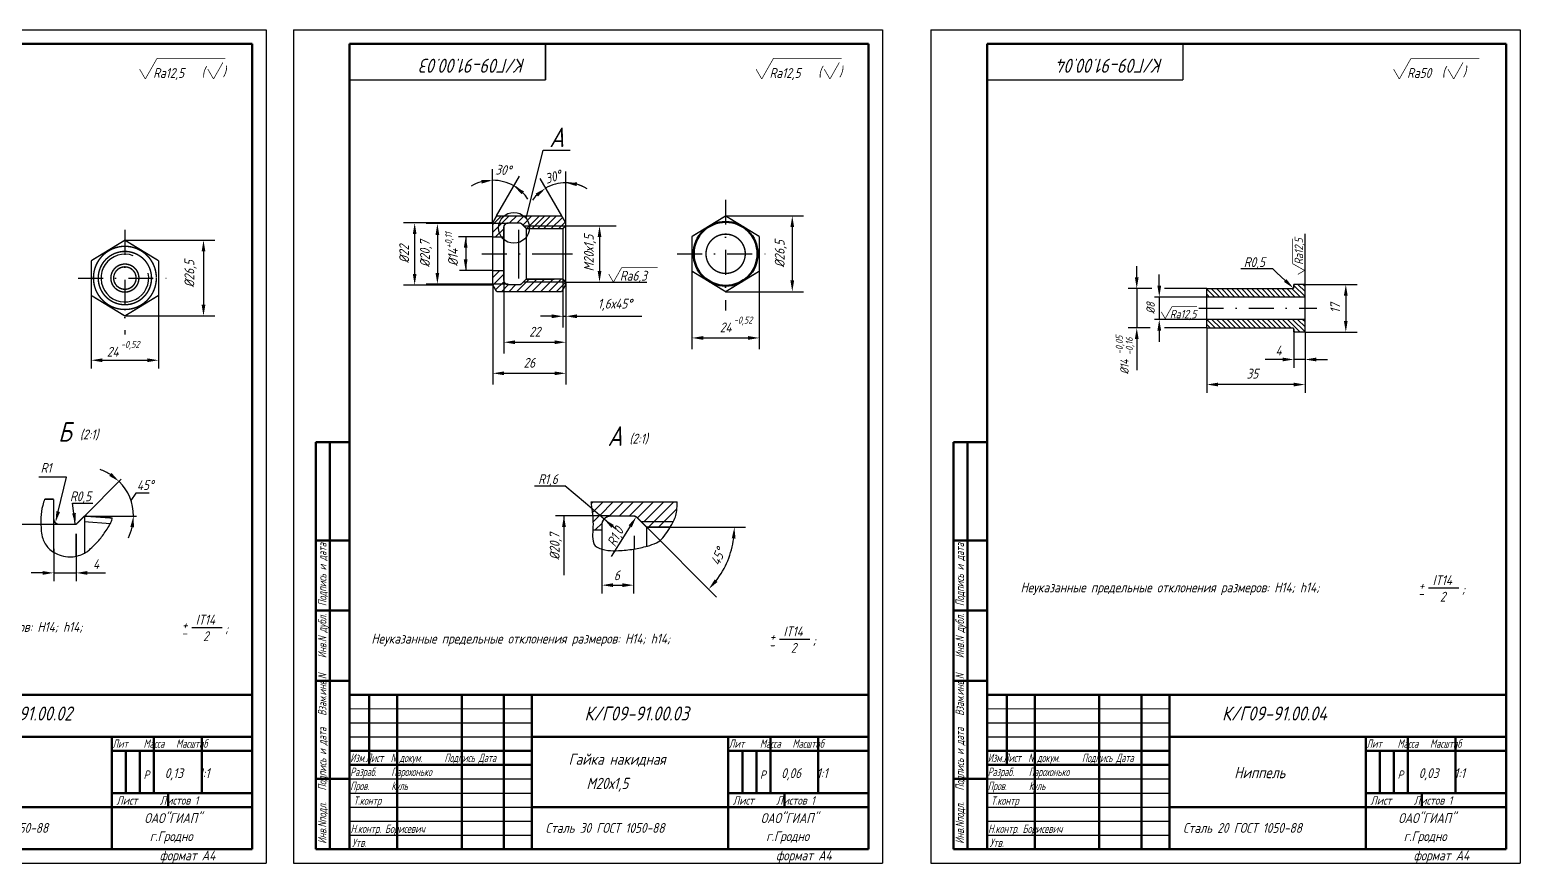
# Model space of a CAD drawing. Header units: inches. Extents: x 1065 to 7392, y 1020 to 3127.
# Drawn here: x 6403 to 6934, y 1028 to 1325 of the extents above; entities that cross this region are included whole.
import ezdxf

# ---------------------------------------------------------------- set-up
doc = ezdxf.new("R2010")
doc.units = ezdxf.units.IN
doc.header["$LTSCALE"] = 0.7
doc.header["$MEASUREMENT"] = 0
doc.linetypes.add('DASHDOT', pattern=[25.4, 12.7, -6.35, 0, -6.35])
doc.styles.add('ROMANC', font='romanc', dxfattribs={"width": 0.8, "oblique": 15, "height": 3.5})
doc.styles.get("Standard").update_dxf_attribs({"font": 'romand.shx', "width": 0.8, "oblique": 15, "height": 3.5})
doc.dimstyles.get("Standard").update_dxf_attribs({"dimtxt": 3.5, "dimasz": 4, "dimexe": 4, "dimexo": 0, "dimgap": 2, "dimtad": 1, "dimdec": 0, "dimdsep": 46, "dimtxsty": 'Standard', "dimcen": 0.09, "dimadec": 0, "dimazin": 0, "dimtfac": 1, "dimtdec": 0, "dimtmove": 0, "dimatfit": 3, "dimfxl": 0, "dimtolj": 1, "dimtzin": 0, "dimlwd": 25, "dimlwe": 25, "dimarcsym": 0})

# ---------------------------------------------------------------- blocks, each defined once
blk = doc.blocks.new('*D373')
at = {"color": 0, "lineweight": 25}
for p, q in [((6623.23, 1147.3), (6648.13, 1122.4)), ((6631.58, 1147.3), (6658.45, 1147.3))]:
    blk.add_line(p, q, dxfattribs=at)
blk.add_arc((6623.23, 1147.3), 31.22, 322.3469, 352.6531, dxfattribs=at)
for points in [[(6653.52, 1143.35), (6654.85, 1143.26), (6654.45, 1147.3)], [(6648.45, 1127.79), (6647.44, 1128.67), (6645.3, 1125.23)]]:
    blk.add_solid(points, dxfattribs=at)
at = {"layer": 'DEFPOINTS', "color": 0, "lineweight": 25}
for p in [(6619.82, 1150.71), (6623.23, 1147.3), (6623.23, 1147.3), (6631.58, 1147.3), (6650.26, 1131.69)]:
    blk.add_point(p, dxfattribs=at)
at = {"color": 0, "lineweight": 25, "insert": (6648.61, 1136.79), "char_height": 3.5, "attachment_point": 5, "rotation": 67.5}
blk.add_mtext('\\A1;45°', dxfattribs=at)
blk = doc.blocks.new('*D374')
at = {"color": 0, "lineweight": 25}
for p, q in [((6572.28, 1238.73), (6572.28, 1209.21)), ((6594.35, 1234.62), (6594.35, 1209.21)), ((6576.28, 1213.21), (6590.35, 1213.21))]:
    blk.add_line(p, q, dxfattribs=at)
for points in [[(6576.28, 1213.87), (6576.28, 1212.54), (6572.28, 1213.21)], [(6590.35, 1213.87), (6590.35, 1212.54), (6594.35, 1213.21)]]:
    blk.add_solid(points, dxfattribs=at)
at = {"layer": 'DEFPOINTS', "color": 0, "lineweight": 25}
for p in [(6572.28, 1238.73), (6594.35, 1234.62), (6594.35, 1213.21)]:
    blk.add_point(p, dxfattribs=at)
at = {"color": 0, "lineweight": 25, "insert": (6583.31, 1216.96), "char_height": 3.5, "attachment_point": 5}
blk.add_mtext('\\A1;22', dxfattribs=at)
blk = doc.blocks.new('*D375')
at = {"color": 0, "lineweight": 25}
for p, q in [((6568.37, 1233.57), (6568.37, 1198.14)), ((6594.35, 1233.73), (6594.35, 1198.14)), ((6572.37, 1202.14), (6590.35, 1202.14))]:
    blk.add_line(p, q, dxfattribs=at)
for points in [[(6572.37, 1202.8), (6572.37, 1201.47), (6568.37, 1202.14)], [(6590.35, 1202.8), (6590.35, 1201.47), (6594.35, 1202.14)]]:
    blk.add_solid(points, dxfattribs=at)
at = {"layer": 'DEFPOINTS', "color": 0, "lineweight": 25}
for p in [(6568.37, 1233.57), (6594.35, 1233.73), (6594.35, 1202.14)]:
    blk.add_point(p, dxfattribs=at)
at = {"color": 0, "lineweight": 25, "insert": (6581.36, 1205.89), "char_height": 3.5, "attachment_point": 5}
blk.add_mtext('\\A1;26', dxfattribs=at)
blk = doc.blocks.new('*D376')
at = {"color": 0, "lineweight": 25}
for p, q in [((6568.28, 1255.73), (6536.5, 1255.73)), ((6540.5, 1251.73), (6540.5, 1237.57)), ((6568.37, 1233.57), (6536.5, 1233.57))]:
    blk.add_line(p, q, dxfattribs=at)
for points in [[(6539.84, 1251.73), (6541.17, 1251.73), (6540.5, 1255.73)], [(6539.84, 1237.57), (6541.17, 1237.57), (6540.5, 1233.57)]]:
    blk.add_solid(points, dxfattribs=at)
at = {"layer": 'DEFPOINTS', "color": 0, "lineweight": 25}
for p in [(6568.28, 1255.73), (6540.5, 1233.57), (6568.37, 1233.57)]:
    blk.add_point(p, dxfattribs=at)
at = {"color": 0, "lineweight": 25, "insert": (6536.75, 1244.65), "char_height": 3.5, "attachment_point": 5, "rotation": 90}
blk.add_mtext('\\A1;%%C22', dxfattribs=at)
blk = doc.blocks.new('*D389')
at = {"color": 0, "lineweight": 25}
for p, q in [((6857.04, 1233.83), (6876.35, 1233.83)), ((6872.35, 1229.83), (6872.35, 1220.83)), ((6857.81, 1216.83), (6876.35, 1216.83))]:
    blk.add_line(p, q, dxfattribs=at)
for points in [[(6871.68, 1229.83), (6873.01, 1229.83), (6872.35, 1233.83)], [(6871.68, 1220.83), (6873.01, 1220.83), (6872.35, 1216.83)]]:
    blk.add_solid(points, dxfattribs=at)
at = {"layer": 'DEFPOINTS', "color": 0, "lineweight": 25}
for p in [(6857.04, 1233.83), (6857.81, 1216.83), (6872.35, 1216.83)]:
    blk.add_point(p, dxfattribs=at)
at = {"color": 0, "lineweight": 25, "insert": (6868.6, 1225.33), "char_height": 3.5, "attachment_point": 5, "rotation": 90}
blk.add_mtext('\\A1;17', dxfattribs=at)

msp = doc.modelspace()

# ---------------------------------------------------------------- linework, layer by layer
for p, q in [((6277.6, 1324.56), (6487.6, 1324.56)), ((6487.6, 1324.56), (6487.6, 1027.56)), ((6497.29, 1324.56), (6497.29, 1027.56)), ((6497.29, 1324.56), (6707.29, 1324.56)), ((6707.29, 1324.56), (6707.29, 1027.56)), ((6724.5, 1324.56), (6724.5, 1027.56)), ((6724.5, 1324.56), (6934.5, 1324.56)), ((6934.5, 1324.56), (6934.5, 1027.56)), ((6580.22, 1257.3), (6586.33, 1281.71)), ((6586.33, 1281.71), (6595.92, 1281.71)), ((6579.28, 1254.73), (6582.18, 1254.73)), ((6579.28, 1254.73), (6590.25, 1254.73)), ((6580.28, 1253.73), (6590.25, 1253.73)), ((6590.25, 1254.73), (6594.35, 1254.73)), ((6857.81, 1233.83), (6857.81, 1251.81)), ((6846.3, 1239.32), (6834.89, 1239.32)), ((6579.28, 1234.73), (6582.18, 1234.73)), ((6579.28, 1234.73), (6587.84, 1234.73)), ((6579.28, 1234.73), (6590.25, 1234.73)), ((6580.28, 1235.73), (6590.25, 1235.73)), ((6590.25, 1234.73), (6593.91, 1234.73)), ((6853.81, 1233.83), (6853.81, 1232.83)), ((6853.81, 1217.83), (6853.81, 1216.83)), ((6416.46, 1165.1), (6406.51, 1165.1)), ((6413.47, 1152.88), (6416.46, 1165.1)), ((6583.21, 1162.09), (6594, 1162.09)), ((6419.46, 1148.65), (6418.6, 1155.85)), ((6418.6, 1155.85), (6425.8, 1155.85)), ((6422.73, 1149.28), (6432.05, 1148.63)), ((6621.23, 1149.3), (6632.71, 1149.3)), ((6621.23, 1149.3), (6632.71, 1149.3)), ((6623.23, 1147.3), (6631.58, 1147.3)), ((6277.6, 1027.56), (6487.6, 1027.56)), ((6497.29, 1027.56), (6707.29, 1027.56)), ((6724.5, 1027.56), (6934.5, 1027.56))]:
    msp.add_line(p, q)
at = {"lineweight": 50}
for p, q in [((6297.6, 1319.56), (6482.6, 1319.56)), ((6482.6, 1319.56), (6482.6, 1032.56)), ((6517.29, 1319.56), (6517.29, 1032.56)), ((6517.29, 1319.56), (6702.29, 1319.56)), ((6702.29, 1319.56), (6702.29, 1032.56)), ((6744.5, 1319.56), (6744.5, 1032.56)), ((6744.5, 1319.56), (6929.5, 1319.56)), ((6929.5, 1319.56), (6929.5, 1032.56)), ((6505.29, 1177.56), (6505.29, 1032.56)), ((6505.29, 1177.56), (6517.29, 1177.56)), ((6510.29, 1177.56), (6510.29, 1032.56)), ((6732.5, 1177.56), (6732.5, 1032.56)), ((6732.5, 1177.56), (6744.5, 1177.56)), ((6737.5, 1177.56), (6737.5, 1032.56)), ((6505.29, 1142.56), (6517.29, 1142.56)), ((6732.5, 1142.56), (6744.5, 1142.56)), ((6505.29, 1117.56), (6517.29, 1117.56)), ((6732.5, 1117.56), (6744.5, 1117.56)), ((6505.29, 1092.56), (6517.29, 1092.56)), ((6732.5, 1092.56), (6744.5, 1092.56)), ((6297.6, 1087.56), (6482.6, 1087.56)), ((6517.29, 1087.56), (6702.29, 1087.56)), ((6524.29, 1087.56), (6524.29, 1062.56)), ((6534.29, 1087.56), (6534.29, 1032.56)), ((6557.29, 1087.56), (6557.29, 1032.56)), ((6572.29, 1087.56), (6572.29, 1032.56)), ((6582.29, 1087.56), (6582.29, 1032.56)), ((6744.5, 1087.56), (6929.5, 1087.56)), ((6751.5, 1087.56), (6751.5, 1062.56)), ((6761.5, 1087.56), (6761.5, 1032.56)), ((6784.5, 1087.56), (6784.5, 1032.56)), ((6799.5, 1087.56), (6799.5, 1032.56)), ((6809.5, 1087.56), (6809.5, 1032.56)), ((6432.6, 1072.56), (6432.6, 1032.56)), ((6447.6, 1072.56), (6447.6, 1052.56)), ((6464.6, 1072.56), (6464.6, 1052.56)), ((6652.29, 1072.56), (6652.29, 1032.56)), ((6667.29, 1072.56), (6667.29, 1052.56)), ((6684.29, 1072.56), (6684.29, 1052.56)), ((6879.5, 1072.56), (6879.5, 1032.56)), ((6894.5, 1072.56), (6894.5, 1052.56)), ((6911.5, 1072.56), (6911.5, 1052.56)), ((6432.6, 1067.56), (6482.6, 1067.56)), ((6437.6, 1067.56), (6437.6, 1052.56)), ((6442.6, 1067.56), (6442.6, 1052.56)), ((6517.29, 1067.56), (6582.29, 1067.56)), ((6517.29, 1062.56), (6582.29, 1062.56)), ((6652.29, 1067.56), (6702.29, 1067.56)), ((6657.29, 1067.56), (6657.29, 1052.56)), ((6662.29, 1067.56), (6662.29, 1052.56)), ((6744.5, 1067.56), (6809.5, 1067.56)), ((6744.5, 1062.56), (6809.5, 1062.56)), ((6879.5, 1067.56), (6929.5, 1067.56)), ((6884.5, 1067.56), (6884.5, 1052.56)), ((6889.5, 1067.56), (6889.5, 1052.56)), ((6505.29, 1057.56), (6517.29, 1057.56)), ((6732.5, 1057.56), (6744.5, 1057.56)), ((6432.6, 1052.56), (6482.6, 1052.56)), ((6452.6, 1052.56), (6452.6, 1047.56)), ((6652.29, 1052.56), (6702.29, 1052.56)), ((6672.29, 1052.56), (6672.29, 1047.56)), ((6879.5, 1052.56), (6929.5, 1052.56)), ((6899.5, 1052.56), (6899.5, 1047.56)), ((6285.6, 1032.56), (6482.6, 1032.56)), ((6505.29, 1032.56), (6702.29, 1032.56)), ((6732.5, 1032.56), (6929.5, 1032.56))]:
    msp.add_line(p, q, dxfattribs=at)
at = {"lineweight": 25}
for p, q in [((6568.28, 1255.73), (6568.28, 1274.94)), ((6569.72, 1258.23), (6577.88, 1272.36)), ((6592.9, 1258.23), (6585.18, 1271.6)), ((6594.35, 1255.73), (6594.35, 1274.05)), ((6573.83, 1255.48), (6544.6, 1255.48)), ((6594.35, 1254.73), (6612.26, 1254.73)), ((6651.33, 1258.23), (6679.08, 1258.23)), ((6675.08, 1254.23), (6675.08, 1235.23)), ((6437.23, 1249.58), (6469.25, 1249.58)), ((6548.65, 1251.73), (6548.65, 1237.73)), ((6568.28, 1250.73), (6556.17, 1250.73)), ((6558.69, 1250.73), (6558.69, 1238.73)), ((6606.39, 1250.73), (6606.39, 1238.62)), ((6465.25, 1245.58), (6465.25, 1226.58)), ((6568.28, 1238.73), (6556.43, 1238.73)), ((6639.33, 1238.54), (6639.33, 1210.74)), ((6663.33, 1238.54), (6663.33, 1210.74)), ((6573.86, 1233.93), (6544.6, 1233.93)), ((6593.35, 1235.73), (6593.35, 1218.47)), ((6594.35, 1234.62), (6623.19, 1234.62)), ((6594.35, 1233.73), (6594.35, 1218.47)), ((6651.33, 1231.23), (6679.08, 1231.23)), ((6437.23, 1222.58), (6469.25, 1222.58)), ((6589.35, 1222.47), (6585.35, 1222.47)), ((6593.35, 1222.47), (6594.35, 1222.47)), ((6598.35, 1222.47), (6621.42, 1222.47)), ((6643.33, 1214.74), (6659.33, 1214.74)), ((6441.16, 1159.44), (6439.38, 1156.83)), ((6445.88, 1159.44), (6441.16, 1159.44)), ((6901.84, 1125.63), (6912.67, 1125.63)), ((6461.04, 1111.57), (6471.87, 1111.57)), ((6670.5, 1107.4), (6681.33, 1107.4)), ((6517.29, 1077.56), (6582.29, 1077.56)), ((6744.5, 1077.56), (6809.5, 1077.56)), ((6517.29, 1072.56), (6582.29, 1072.56)), ((6744.5, 1072.56), (6809.5, 1072.56)), ((6517.29, 1057.56), (6582.29, 1057.56)), ((6744.5, 1057.56), (6809.5, 1057.56)), ((6517.29, 1052.56), (6582.29, 1052.56)), ((6744.5, 1052.56), (6809.5, 1052.56)), ((6517.29, 1047.56), (6582.29, 1047.56)), ((6744.5, 1047.56), (6809.5, 1047.56)), ((6517.29, 1042.56), (6582.29, 1042.56)), ((6744.5, 1042.56), (6809.5, 1042.56)), ((6517.29, 1037.56), (6582.29, 1037.56)), ((6744.5, 1037.56), (6809.5, 1037.56))]:
    msp.add_line(p, q, dxfattribs=at)
at = {"linetype": 'DASHDOT'}
for p, q in [((6651.33, 1264.02), (6651.33, 1224.56)), ((6437.23, 1253.29), (6437.23, 1215.93)), ((6564.48, 1244.73), (6590.25, 1244.73)), ((6590.25, 1244.73), (6596.81, 1244.73)), ((6634.05, 1244.73), (6666.19, 1244.73)), ((6420.58, 1236.08), (6454.12, 1236.08)), ((6819.93, 1225.33), (6861.97, 1225.33))]:
    msp.add_line(p, q, dxfattribs=at)
at = {"color": 0}
for p, q in [((6568.28, 1255.04), (6571.47, 1258.23)), ((6568.28, 1252.34), (6574.16, 1258.23)), ((6569.36, 1250.73), (6572.28, 1253.65)), ((6574.36, 1255.73), (6576.86, 1258.23)), ((6577.05, 1255.73), (6579.55, 1258.23)), ((6579.01, 1254.99), (6582.24, 1258.23)), ((6580.44, 1253.73), (6584.94, 1258.23)), ((6582.43, 1253.73), (6586.93, 1258.23)), ((6584.41, 1253.73), (6588.91, 1258.23)), ((6586.51, 1253.73), (6591.01, 1258.23)), ((6589.2, 1253.73), (6593.19, 1257.72)), ((6591.9, 1253.73), (6594.18, 1256.01)), ((6568.28, 1236.18), (6570.83, 1238.73)), ((6568.37, 1233.57), (6572.28, 1237.48)), ((6569.35, 1231.86), (6572.35, 1234.86)), ((6571.41, 1231.23), (6573.91, 1233.73)), ((6574.1, 1231.23), (6576.6, 1233.73)), ((6576.8, 1231.23), (6581.3, 1235.73)), ((6579.49, 1231.23), (6583.99, 1235.73)), ((6582.3, 1231.23), (6586.8, 1235.73)), ((6585.34, 1231.23), (6589.84, 1235.73)), ((6588.25, 1231.23), (6592.75, 1235.73)), ((6590.95, 1231.23), (6594.35, 1234.62)), ((6827.41, 1229.33), (6824.41, 1232.33)), ((6829.21, 1229.33), (6826.21, 1232.33)), ((6831, 1229.33), (6828, 1232.33)), ((6832.8, 1229.33), (6829.8, 1232.33)), ((6834.6, 1229.33), (6831.6, 1232.33)), ((6836.39, 1229.33), (6833.39, 1232.33)), ((6838.19, 1229.33), (6835.19, 1232.33)), ((6839.98, 1229.33), (6836.98, 1232.33)), ((6841.78, 1229.33), (6838.78, 1232.33)), ((6843.58, 1229.33), (6840.58, 1232.33)), ((6845.37, 1229.33), (6842.37, 1232.33)), ((6847.17, 1229.33), (6844.17, 1232.33)), ((6848.96, 1229.33), (6845.96, 1232.33)), ((6850.76, 1229.33), (6847.76, 1232.33)), ((6852.56, 1229.33), (6849.56, 1232.33)), ((6854.35, 1229.33), (6851.35, 1232.33)), ((6856.15, 1229.33), (6853.15, 1232.33)), ((6857.81, 1229.47), (6853.81, 1233.47)), ((6857.81, 1231.26), (6855.24, 1233.83)), ((6857.81, 1233.06), (6857.04, 1233.83)), ((6825.62, 1229.33), (6822.81, 1232.14)), ((6823.82, 1229.33), (6822.81, 1230.34)), ((6824.04, 1218.33), (6822.81, 1219.56)), ((6825.84, 1218.33), (6822.84, 1221.33)), ((6827.64, 1218.33), (6824.64, 1221.33)), ((6829.43, 1218.33), (6826.43, 1221.33)), ((6831.23, 1218.33), (6828.23, 1221.33)), ((6833.02, 1218.33), (6830.02, 1221.33)), ((6834.82, 1218.33), (6831.82, 1221.33)), ((6836.62, 1218.33), (6833.62, 1221.33)), ((6838.41, 1218.33), (6835.41, 1221.33)), ((6840.21, 1218.33), (6837.21, 1221.33)), ((6842, 1218.33), (6839, 1221.33)), ((6843.8, 1218.33), (6840.8, 1221.33)), ((6845.6, 1218.33), (6842.6, 1221.33)), ((6847.39, 1218.33), (6844.39, 1221.33)), ((6849.19, 1218.33), (6846.19, 1221.33)), ((6850.98, 1218.33), (6847.98, 1221.33)), ((6852.78, 1218.33), (6849.78, 1221.33)), ((6856.08, 1216.83), (6851.58, 1221.33)), ((6857.81, 1216.89), (6853.37, 1221.33)), ((6854.28, 1216.83), (6853.81, 1217.3)), ((6857.81, 1218.69), (6855.17, 1221.33)), ((6857.81, 1220.49), (6856.96, 1221.33)), ((6603.4, 1155.58), (6604.12, 1156.3)), ((6603.82, 1152.41), (6607.71, 1156.3)), ((6606.47, 1151.47), (6611.3, 1156.3)), ((6609.89, 1151.3), (6614.89, 1156.3)), ((6613.49, 1151.3), (6618.49, 1156.3)), ((6617.08, 1151.3), (6622.08, 1156.3)), ((6619.95, 1150.58), (6625.67, 1156.3)), ((6622.26, 1149.3), (6629.26, 1156.3)), ((6623.85, 1147.3), (6632.85, 1156.3)), ((6627.45, 1147.3), (6633.98, 1153.83)), ((6604.05, 1149.05), (6606.3, 1151.3)), ((6604.89, 1146.3), (6607.29, 1148.69))]:
    msp.add_line(p, q, dxfattribs=at)
at = {"color": 0, "linetype": 'ByBlock'}
for p, q in [((6594.35, 1254.73), (6606.5, 1254.73)), ((6568.28, 1250.73), (6557.17, 1250.73)), ((6568.28, 1238.73), (6557.17, 1238.73)), ((6639.33, 1238.54), (6639.33, 1214.49)), ((6663.33, 1238.54), (6663.33, 1214.49)), ((6797.84, 1236.33), (6797.84, 1240.33)), ((6847.81, 1237.93), (6846.3, 1239.32)), ((6850.74, 1235.21), (6847.81, 1237.93)), ((6425.23, 1236.08), (6425.23, 1203.8)), ((6449.23, 1236.08), (6449.23, 1203.8)), ((6594.35, 1234.73), (6594.35, 1220.98)), ((6803.17, 1232.33), (6794.84, 1232.33)), ((6797.84, 1232.33), (6797.84, 1218.33)), ((6805.87, 1233.33), (6805.87, 1237.33)), ((6822.81, 1232.33), (6807.69, 1232.33)), ((6857.81, 1233.83), (6871.75, 1233.83)), ((6822.81, 1229.33), (6804.15, 1229.33)), ((6805.87, 1229.33), (6805.87, 1221.33)), ((6802.65, 1218.33), (6794.84, 1218.33)), ((6822.84, 1221.33), (6804.15, 1221.33)), ((6805.87, 1217.33), (6805.87, 1213.33)), ((6822.81, 1218.33), (6807.69, 1218.33)), ((6822.81, 1218.33), (6822.81, 1195.14)), ((6853.81, 1216.83), (6853.81, 1204.07)), ((6857.81, 1216.83), (6871.75, 1216.83)), ((6857.81, 1216.83), (6857.81, 1204.07)), ((6857.81, 1216.83), (6857.81, 1195.14)), ((6797.84, 1214.33), (6797.84, 1210.33)), ((6429.23, 1206.8), (6445.23, 1206.8)), ((6797.84, 1210.33), (6797.84, 1203.3)), ((6845.81, 1207.07), (6843.57, 1207.07)), ((6849.81, 1207.07), (6845.81, 1207.07)), ((6857.81, 1207.07), (6853.81, 1207.07)), ((6861.81, 1207.07), (6865.81, 1207.07)), ((6853.81, 1198.14), (6826.81, 1198.14)), ((6422.86, 1151.28), (6435.96, 1164.39)), ((6601.37, 1155.81), (6594, 1162.09)), ((6612.22, 1146.57), (6601.37, 1155.81)), ((6415.86, 1148.28), (6399.14, 1148.28)), ((6422.86, 1151.28), (6441.39, 1151.28)), ((6610.43, 1151.3), (6590.71, 1151.3)), ((6593.71, 1151.3), (6593.71, 1131.46)), ((6593.71, 1151.3), (6593.71, 1139.46)), ((6611.04, 1147.58), (6610.43, 1148.1)), ((6617.33, 1147.61), (6615.18, 1144.24)), ((6615.18, 1144.24), (6610.49, 1136.88)), ((6411.88, 1139.57), (6411.88, 1128.01)), ((6419.86, 1139.03), (6419.86, 1128.01)), ((6607.23, 1139.46), (6607.23, 1123.64)), ((6618.54, 1139.5), (6618.54, 1123.64)), ((6593.71, 1131.46), (6593.71, 1130.25)), ((6407.88, 1131.01), (6403.88, 1131.01)), ((6411.88, 1131.01), (6419.86, 1131.01)), ((6423.86, 1131.01), (6427.86, 1131.01)), ((6427.86, 1131.01), (6430.31, 1131.01)), ((6611.23, 1126.64), (6614.54, 1126.64))]:
    msp.add_line(p, q, dxfattribs=at)
at = {"lineweight": 15}
for p, q in [((6517.29, 1082.56), (6582.29, 1082.56)), ((6744.5, 1082.56), (6809.5, 1082.56))]:
    msp.add_line(p, q, dxfattribs=at)
at = {"color": 1, "lineweight": 50}
for p, q in [((6362.6, 1072.56), (6482.6, 1072.56)), ((6582.29, 1072.56), (6702.29, 1072.56)), ((6809.5, 1072.56), (6929.5, 1072.56)), ((6362.6, 1047.56), (6482.6, 1047.56)), ((6582.29, 1047.56), (6702.29, 1047.56)), ((6809.5, 1047.56), (6929.5, 1047.56))]:
    msp.add_line(p, q, dxfattribs=at)
for points, const_width in [([(6587.14, 1306.67), (6587.14, 1319.67)], 0.5), ([(6814.35, 1306.67), (6814.35, 1319.67)], 0.5), ([(6444.52, 1307.03), (6448.69, 1314.37)], 0.25), ([(6448.69, 1314.37), (6473.05, 1314.37)], 0.3), ([(6468.82, 1307.03), (6472.16, 1312.91)], 0.25), ([(6664.2, 1307.03), (6668.37, 1314.37)], 0.25), ([(6668.37, 1314.37), (6692.73, 1314.37)], 0.3), ([(6688.5, 1307.03), (6691.84, 1312.91)], 0.25), ([(6891.42, 1307.03), (6895.58, 1314.37)], 0.25), ([(6895.58, 1314.37), (6919.94, 1314.37)], 0.3), ([(6910.8, 1307.03), (6914.13, 1312.91)], 0.25), ([(6442.49, 1310.53), (6444.52, 1307.03)], 0.25), ([(6466.79, 1310.53), (6468.82, 1307.03)], 0.25), ([(6517.14, 1306.67), (6587.14, 1306.67)], 0.5), ([(6662.17, 1310.53), (6664.2, 1307.03)], 0.25), ([(6686.47, 1310.53), (6688.5, 1307.03)], 0.25), ([(6744.35, 1306.67), (6814.35, 1306.67)], 0.5), ([(6889.38, 1310.53), (6891.42, 1307.03)], 0.25), ([(6908.76, 1310.53), (6910.8, 1307.03)], 0.25), ([(6568.28, 1255.73), (6569.72, 1258.23)], 0.5), ([(6568.28, 1255.73), (6568.28, 1244.73)], 0.5), ([(6569.72, 1258.23), (6590.25, 1258.23)], 0.5), ([(6572.28, 1254.13), (6572.28, 1235.33)], 0.5), ([(6573.88, 1255.73), (6577.86, 1255.73)], 0.5), ([(6577.61, 1253.36), (6577.61, 1235.9)], 0.5), ([(6578.57, 1255.43), (6580.28, 1253.73)], 0.5), ([(6580.28, 1253.73), (6593.35, 1253.73)], 0.5), ([(6580.28, 1253.73), (6580.28, 1235.53)], 0.5), ([(6590.25, 1258.23), (6592.9, 1258.23)], 0.5), ([(6590.25, 1253.73), (6593.35, 1253.73)], 0.5), ([(6594.35, 1255.73), (6592.9, 1258.23)], 0.5), ([(6594.35, 1254.73), (6593.35, 1253.73)], 0.5), ([(6593.35, 1253.73), (6593.35, 1235.73)], 0.5), ([(6594.35, 1255.73), (6594.35, 1244.73)], 0.5), ([(6639.33, 1250.91), (6651.33, 1258.23)], 0.5), ([(6651.33, 1258.23), (6663.33, 1250.91)], 0.5), ([(6425.23, 1242.27), (6437.23, 1249.58)], 0.5), ([(6437.23, 1249.58), (6449.23, 1242.27)], 0.5), ([(6568.28, 1250.73), (6572.28, 1250.73)], 0.5), ([(6572.28, 1253.23), (6572.28, 1236.23)], 0.5), ([(6639.33, 1250.91), (6639.33, 1238.54)], 0.5), ([(6663.33, 1250.91), (6663.33, 1238.54)], 0.5), ([(6853.41, 1241.21), (6853.41, 1250.08)], 0.3), ([(6568.28, 1244.73), (6568.28, 1233.73)], 0.5), ([(6594.35, 1244.73), (6594.35, 1233.73)], 0.5), ([(6425.23, 1242.27), (6425.23, 1229.9)], 0.5), ([(6449.23, 1242.27), (6449.23, 1229.9)], 0.5), ([(6568.28, 1238.73), (6572.28, 1238.73)], 0.5), ([(6609.67, 1237.49), (6611.33, 1234.62)], 0.25), ([(6611.34, 1234.62), (6614.27, 1239.79)], 0.25), ([(6614.27, 1239.79), (6627.05, 1239.79)], 0.3), ([(6639.33, 1238.54), (6651.33, 1231.23)], 0.5), ([(6663.33, 1238.54), (6651.33, 1231.23)], 0.5), ([(6857.66, 1238.79), (6853.41, 1241.21)], 0.25), ([(6855.24, 1237.39), (6857.66, 1238.79)], 0.25), ([(6568.28, 1233.73), (6569.72, 1231.23)], 0.5), ([(6573.88, 1233.73), (6577.86, 1233.73)], 0.5), ([(6578.57, 1234.02), (6580.28, 1235.73)], 0.5), ([(6580.28, 1235.73), (6593.35, 1235.73)], 0.5), ([(6590.25, 1235.73), (6593.35, 1235.73)], 0.5), ([(6594.35, 1233.73), (6592.9, 1231.23)], 0.5), ([(6594.35, 1234.73), (6593.35, 1235.73)], 0.5), ([(6822.81, 1232.33), (6822.81, 1218.33)], 0.5), ([(6822.81, 1232.33), (6853.31, 1232.33)], 0.5), ([(6853.81, 1233.83), (6857.81, 1233.83)], 0.5), ([(6853.81, 1233.83), (6853.81, 1232.83)], 0.5), ([(6857.81, 1233.83), (6857.81, 1216.83)], 0.5), ([(6437.23, 1222.58), (6425.23, 1229.9)], 0.5), ([(6449.23, 1229.9), (6437.23, 1222.58)], 0.5), ([(6569.72, 1231.23), (6590.25, 1231.23)], 0.5), ([(6590.25, 1231.23), (6592.9, 1231.23)], 0.5), ([(6822.81, 1229.33), (6857.81, 1229.33)], 0.5), ([(6806.57, 1224.05), (6807.98, 1221.63)], 0.25), ([(6807.98, 1221.63), (6810.39, 1225.88)], 0.25), ([(6810.39, 1225.88), (6819.26, 1225.88)], 0.3), ([(6822.81, 1221.33), (6857.81, 1221.33)], 0.5), ([(6822.81, 1218.33), (6853.31, 1218.33)], 0.5), ([(6853.81, 1217.83), (6853.81, 1216.83)], 0.5), ([(6853.81, 1216.83), (6857.81, 1216.83)], 0.5), ([(6408.6, 1157.28), (6411.88, 1157.28)], 0.5), ([(6603.29, 1156.3), (6634.08, 1156.3)], 0.5), ([(6413.88, 1148.28), (6419.44, 1148.28)], 0.5), ([(6420.15, 1148.57), (6422.86, 1151.28)], 0.5), ([(6422.86, 1151.28), (6422.86, 1138.04)], 0.5), ([(6422.87, 1151.28), (6432.73, 1150.58)], 0.5), ([(6607.23, 1148.1), (6607.23, 1139.46)], 0.5), ([(6610.43, 1151.3), (6618.4, 1151.3)], 0.5), ([(6619.82, 1150.71), (6623.23, 1147.3)], 0.5), ([(6623.23, 1147.3), (6631.58, 1147.3)], 0.5), ([(6623.23, 1147.3), (6623.23, 1140.5)], 0.5), ([(6419.86, 1145.03), (6419.86, 1136.96)], 0.5), ([(6604.03, 1146.3), (6607.23, 1146.3)], 0.5), ([(6607.23, 1146.3), (6607.23, 1139.46)], 0.5), ([(6618.77, 1144.23), (6618.77, 1139.53)], 0.5)]:
    msp.add_lwpolyline(points, dxfattribs=dict(const_width=const_width))
at = {"const_width": 0.5}
for points in [[(6573.88, 1255.73, 0.414214), (6572.28, 1254.13, 0.414214)], [(6578.57, 1255.43, 0.198912), (6577.86, 1255.73, 0.198912)], [(6644.33, 1244.73, -1), (6658.33, 1244.73, -1)], [(6426.03, 1236.2, -1), (6448.44, 1236.2, -1)], [(6427.73, 1236.08, -1), (6446.73, 1236.08, -1)], [(6644.33, 1244.73, 1), (6658.33, 1244.73, 1)], [(6442.23, 1236.08, 1), (6432.23, 1236.08, 1)], [(6441.23, 1236.08, 1), (6433.23, 1236.08, 1)], [(6426.03, 1236.08, 1), (6448.44, 1236.08, 1)], [(6427.73, 1236.08, 1), (6446.73, 1236.08, 1)], [(6442.23, 1236.08, -1), (6432.23, 1236.08, -1)], [(6441.23, 1236.08, -1), (6433.23, 1236.08, -1)], [(6572.28, 1235.33, 0.414214), (6573.88, 1233.73, 0.414214)], [(6577.86, 1233.73, 0.198912), (6578.57, 1234.02, 0.198912)], [(6853.31, 1232.33, 0.414214), (6853.81, 1232.83, 0.414214)], [(6853.81, 1217.83, 0.414214), (6853.31, 1218.33, 0.414214)], [(6411.88, 1150.28, 0.414214), (6413.88, 1148.28, 0.414214)], [(6419.44, 1148.28, 0.198912), (6420.15, 1148.57, 0.198912)], [(6610.43, 1151.3, 0.414214), (6607.23, 1148.1, 0.414214)], [(6619.82, 1150.71, 0.198912), (6618.4, 1151.3, 0.198912)]]:
    msp.add_lwpolyline(points, format="xyb", dxfattribs=at)
for points in [[(6408.6, 1157.28, 0.021316), (6407.93, 1155.07, 0.055297), (6407.3, 1150.71, 0.027904), (6407.42, 1145.83, 0.061642), (6407.95, 1143.28, 0.115407), (6410.15, 1139.73, 0.111917), (6413.75, 1137.47, 0.055594), (6416.88, 1136.74, 0.082592), (6419.41, 1136.86, 0.038661), (6421.94, 1137.61, 0.063002), (6423.65, 1138.53, 0.029681), (6424.91, 1139.55, 0.01581), (6426.88, 1141.45, 0.036462), (6429.55, 1144.64, 0.031652), (6432.05, 1148.61, 0.071764), (6432.66, 1150.28, 0.003406), (6432.73, 1150.58, 0.007212)], [(6603.29, 1156.3, -0.002335), (6603.41, 1155.5, -0.012135), (6603.87, 1151.9, -0.047304), (6603.92, 1144.74, 0.1054), (6604.32, 1141.53, 0.19608), (6605.55, 1140.13, 0.090842), (6609.29, 1139.05, 0.037429), (6613.16, 1138.94, 0.026758), (6618.54, 1139.5, 0.028786), (6623.45, 1140.56, 0.042114), (6626.67, 1141.75, 0.112733), (6628.89, 1143.49, 0.047811), (6632.54, 1148.97, 0.088406), (6633.9, 1153.14, 0.039853), (6634.08, 1156.3)]]:
    msp.add_lwpolyline(points, format="xyb")
at = {"linetype": 'Continuous', "const_width": 0.5}
msp.add_lwpolyline([(6411.88, 1157.28), (6411.88, 1138.36)], dxfattribs=at)
msp.add_circle((6575.89, 1253.98), 5.5)
at = {"lineweight": 50}
msp.add_circle((6651.33, 1244.73), 11.39, dxfattribs=at)
at = {"lineweight": 25}
for centre, radius, start, end in [((6568.28, 1255.73), 15.21, 105.1104, 120.2207), ((6568.28, 1255.73), 15.21, 60, 90), ((6594.35, 1255.73), 14.33, 90, 120), ((6594.35, 1255.73), 14.33, 57.5759, 90), ((6594.35, 1255.73), 14.33, 58.8355, 73.951), ((6568.28, 1255.73), 15.21, 34.0854, 60), ((6568.28, 1255.73), 15.21, 37.3291, 44.8896), ((6594.35, 1255.73), 14.33, 136.049, 145.7932), ((6422.86, 1151.28), 17.44, 58.1735, 71.347), ((6422.86, 1151.28), 17.44, 0, 45), ((6422.86, 1151.28), 17.44, 333.653, 346.8265)]:
    msp.add_arc(centre, radius, start, end, dxfattribs=at)
msp.add_arc((6437.23, 1236.08), 8.5, 69.4898, 11.8307)
for points in [[(6564.22, 1271.07), (6564.4, 1269.75), (6568.28, 1270.94)], [(6598.21, 1268.84), (6598.4, 1270.16), (6594.35, 1270.05)], [(6578.65, 1265.93), (6579.46, 1266.99), (6575.88, 1268.9)], [(6583.62, 1266.2), (6584.44, 1265.15), (6587.18, 1268.13)], [(6547.94, 1251.48), (6549.27, 1251.48), (6548.6, 1255.48)], [(6605.72, 1250.73), (6607.05, 1250.73), (6606.39, 1254.73)], [(6674.41, 1254.23), (6675.75, 1254.23), (6675.08, 1258.23)], [(6464.58, 1245.58), (6465.91, 1245.58), (6465.25, 1249.58)], [(6558.02, 1246.89), (6559.35, 1246.89), (6558.69, 1250.89)], [(6547.94, 1237.93), (6549.27, 1237.93), (6548.6, 1233.93)], [(6558.02, 1242.7), (6559.35, 1242.7), (6558.69, 1238.7)], [(6605.72, 1238.62), (6607.05, 1238.62), (6606.39, 1234.62)], [(6674.41, 1235.23), (6675.75, 1235.23), (6675.08, 1231.23)], [(6464.58, 1226.58), (6465.91, 1226.58), (6465.25, 1222.58)], [(6589.35, 1223.13), (6589.35, 1221.8), (6593.35, 1222.47)], [(6598.35, 1223.13), (6598.35, 1221.8), (6594.35, 1222.47)], [(6643.33, 1215.41), (6643.33, 1214.08), (6639.33, 1214.74)], [(6659.33, 1215.41), (6659.33, 1214.08), (6663.33, 1214.74)], [(6432.46, 1166.62), (6431.64, 1165.57), (6435.18, 1163.61)], [(6439.17, 1147.38), (6440.49, 1147.23), (6440.29, 1151.28)]]:
    msp.add_solid(points, dxfattribs=at)
at = {"color": 0, "linetype": 'ByBlock'}
for points in [[(6797.18, 1236.33), (6798.51, 1236.33), (6797.84, 1232.33)], [(6805.2, 1233.33), (6806.54, 1233.33), (6805.87, 1229.33)], [(6850.29, 1234.72), (6851.19, 1235.7), (6853.68, 1232.49)], [(6797.18, 1214.33), (6798.51, 1214.33), (6797.84, 1218.33)], [(6805.2, 1217.33), (6806.54, 1217.33), (6805.87, 1221.33)], [(6429.23, 1207.46), (6429.23, 1206.13), (6425.23, 1206.8)], [(6445.23, 1207.46), (6445.23, 1206.13), (6449.23, 1206.8)], [(6849.81, 1207.73), (6849.81, 1206.4), (6853.81, 1207.07)], [(6861.81, 1207.73), (6861.81, 1206.4), (6857.81, 1207.07)], [(6826.81, 1198.8), (6826.81, 1197.47), (6822.81, 1198.14)], [(6853.81, 1198.8), (6853.81, 1197.47), (6857.81, 1198.14)], [(6418.44, 1152.19), (6419.76, 1152.35), (6419.57, 1148.3)], [(6593.05, 1147.42), (6594.38, 1147.42), (6593.71, 1151.42)], [(6610.61, 1147.07), (6611.47, 1148.09), (6607.99, 1150.17)], [(6617.89, 1147.25), (6616.76, 1147.97), (6619.48, 1150.99)], [(6407.88, 1131.67), (6407.88, 1130.34), (6411.88, 1131.01)], [(6423.86, 1131.67), (6423.86, 1130.34), (6419.86, 1131.01)], [(6611.23, 1127.31), (6611.23, 1125.97), (6607.23, 1126.64)], [(6614.54, 1127.31), (6614.54, 1125.97), (6618.54, 1126.64)]]:
    msp.add_solid(points, dxfattribs=at)
msp.add_solid([(6414.11, 1152.72), (6412.82, 1153.04), (6412.51, 1149)])
at = {"layer": 'DEFPOINTS', "color": 0, "linetype": 'ByBlock'}
for p in [(6568.28, 1255.73), (6568.28, 1255.73), (6568.28, 1255.73), (6568.28, 1255.73), (6568.28, 1255.73), (6569.72, 1258.23), (6569.72, 1258.23), (6573.88, 1255.73), (6592.9, 1258.23), (6594.35, 1255.73), (6594.35, 1255.73), (6594.35, 1254.73), (6568.28, 1251.73), (6568.28, 1244.73), (6568.28, 1244.73), (6594.35, 1244.73), (6560.17, 1237.73), (6568.28, 1237.73), (6639.33, 1238.54), (6663.33, 1238.54), (6425.23, 1236.08), (6449.23, 1236.08), (6568.28, 1233.73), (6572.28, 1232.3), (6573.88, 1233.73), (6593.35, 1235.73), (6594.35, 1235.73), (6594.35, 1234.73), (6822.81, 1232.33), (6853.31, 1232.83), (6853.68, 1232.49), (6860.25, 1233.83), (6568.28, 1228.3), (6594.35, 1228.3), (6594.35, 1228.3), (6822.81, 1229.33), (6663.33, 1217.49), (6797.84, 1218.33), (6805.87, 1221.33), (6822.81, 1218.33), (6822.81, 1218.33), (6822.84, 1221.33), (6853.81, 1216.83), (6857.81, 1216.83), (6857.81, 1216.83), (6860.25, 1216.83), (6868.75, 1216.83), (6594.35, 1215.42), (6449.23, 1206.8), (6568.28, 1206.8), (6853.81, 1207.07), (6822.81, 1198.14), (6437.94, 1155.03), (6413.88, 1148.28), (6419.44, 1149.28), (6419.87, 1148.38), (6420.15, 1148.57), (6422.86, 1151.28), (6422.86, 1151.28), (6430.82, 1151.28), (6607.99, 1150.17), (6610.43, 1151.3), (6610.43, 1148.1), (6618.4, 1149.3), (6619.48, 1150.99), (6411.88, 1139.57), (6411.88, 1139.57), (6419.86, 1139.03), (6593.71, 1139.46), (6607.23, 1139.46), (6607.23, 1139.46), (6618.54, 1139.5), (6419.86, 1131.01), (6612.82, 1129.3), (6612.82, 1129.3), (6618.54, 1126.64)]:
    msp.add_point(p, dxfattribs=at)

# ---------------------------------------------------------------- texts
at = {"style": 'ROMANC', "oblique": 15, "width": 0.8}
for s, p in [('(', (6464.63, 1307.86)), (')', (6472.13, 1307.99)), ('(', (6684.32, 1307.86)), (')', (6691.81, 1307.99)), ('(', (6906.61, 1307.86)), (')', (6914.1, 1307.99))]:
    msp.add_text(s, height=3.5, dxfattribs=at).set_placement(p)
at = {"lineweight": 35, "char_height": 5, "width": 116.2188, "attachment_point": 1, "rotation": 180}
for s, insert in [('К/Г09-91.00.03 ', (6580.02, 1309.25)), ('К/Г09-91.00.04 ', (6807.23, 1309.25))]:
    msp.add_mtext(s, dxfattribs=dict(at, insert=insert))
at = {"lineweight": 25, "attachment_point": 1}
for s, insert, char_height, width in [('Ra12,5', (6447.31, 1310.91), 3.5, 29.1251), ('Ra12,5', (6666.99, 1310.91), 3.5, 29.1251), ('Ra50', (6894.21, 1310.91), 3.5, 29.1251), ('R0,5', (6836, 1243.51), 3.5, 34.7971), ('Ra6,3', (6613.65, 1238.65), 3.5, 29.1251), ('-0,52', (6654.22, 1222.35), 2.5, 14.2705), ('Ra12,5', (6809.66, 1224.74), 3, 25.3892), ('-0,52', (6435.8, 1213.69), 2.5, 14.2705), ('4', (6847.3, 1212.01), 3.5, 7.8941), ('35', (6836.98, 1203.76), 3.5, 8.9871), ('(2:1)', (6421.2, 1182.09), 3.5, 42.5298), ('(2:1)', (6617.02, 1180.6), 3.5, 42.5298), ('R1', (6407.18, 1170.18), 3.5, 34.7971), ('R1,6', (6584.51, 1166.17), 3.5, 34.7971), ('R0,5', (6417.65, 1160.04), 3.5, 34.7971), ('4', (6425.86, 1135.9), 3.5, 34.7971), ('6', (6611.51, 1131.9), 3.5, 13.6843), (' Неуказанные предельные отклонения размеров: H14; h14; ', (6754.58, 1127.57), 3.5, 158.004), ('+', (6898.34, 1128.34), 3.5, 4.3989), ('IT14', (6903.29, 1130.16), 3.5, 19.7907), ('-', (6898.12, 1125.41), 3.5, 6.6548), ('2', (6905.9, 1124.28), 3.5, 17.1446), (';', (6913.73, 1127), 3.5, 9.0235), ('IT14', (6462.49, 1116.09), 3.5, 19.7907), (' Неуказанные предельные отклонения размеров: H14; h14; ', (6313.78, 1113.5), 3.5, 158.004), ('+', (6457.54, 1114.27), 3.5, 4.3989), ('2', (6465.1, 1110.21), 3.5, 17.1446), (';', (6472.93, 1112.93), 3.5, 9.0235), ('IT14', (6671.94, 1111.92), 3.5, 19.7907), ('-', (6457.32, 1111.34), 3.5, 6.6548), (' Неуказанные предельные отклонения размеров: H14; h14; ', (6523.23, 1109.33), 3.5, 158.004), ('-', (6666.77, 1107.17), 3.5, 6.6548), ('+', (6667, 1110.1), 3.5, 4.3989), ('2', (6674.56, 1106.05), 3.5, 17.1446), (';', (6682.38, 1108.77), 3.5, 9.0235), ('{\\W0.7;Лит    Масса   Масштаб}', (6432.8, 1071.67), 3, 48.3624), ('{\\W0.7;Лит    Масса   Масштаб}', (6652.48, 1071.67), 3, 48.3624), ('{\\W0.7;Лит    Масса   Масштаб}', (6879.7, 1071.67), 3, 48.3624), ('{\\W0.6; Изм.Лист  N докум.      Подпись Дата\\P Разраб.    Парохонько\\P Пров.      Куль}', (6516.21, 1066.61), 3, 75.9719), ('{\\W0.6; Изм.Лист  N докум.      Подпись Дата\\P Разраб.    Парохонько\\P Пров.      Куль}', (6743.42, 1066.61), 3, 75.9719), ('Р', (6443.88, 1060.59), 3, 4.7355), ('0,13   1:1', (6451.45, 1061.39), 3.5, 30.5998), ('Р', (6663.56, 1060.59), 3, 4.7355), ('0,06   1:1', (6671.13, 1061.39), 3.5, 30.5998), ('Р', (6890.78, 1060.59), 3, 4.7355), ('0,03   1:1', (6898.35, 1061.39), 3.5, 30.5998), ('Лист     Листов 1', (6434.21, 1051.42), 3, 49.4707), ('{\\W0.7;Т.контр}', (6518.72, 1051.35), 3, 65.7648), ('Лист     Листов 1', (6653.89, 1051.42), 3, 49.4707), ('{\\W0.7;Т.контр}', (6745.93, 1051.35), 3, 65.7648), ('Лист     Листов 1', (6881.11, 1051.42), 3, 49.4707), ('Сталь 30 ГОСТ 1050-88', (6367.46, 1041.87), 3.5, 67.3789), ('{\\W0.7; Н.контр. Борисевич}', (6516.27, 1041.34), 3, 40.546), ('Сталь 30 ГОСТ 1050-88', (6587.14, 1041.87), 3.5, 67.3789), ('{\\W0.7; Н.контр. Борисевич}', (6743.48, 1041.34), 3, 40.546), ('Сталь 20 ГОСТ 1050-88', (6814.35, 1041.87), 3.5, 67.3789), ('г.Гродно', (6446.1, 1038.93), 3.5, 35.0627), ('{\\W0.7;Утв.     }', (6518.21, 1036.35), 3, 39.2217), ('г.Гродно', (6665.78, 1038.93), 3.5, 35.0627), ('{\\W0.7;Утв.     }', (6745.42, 1036.35), 3, 39.2217), ('г.Гродно', (6893, 1038.93), 3.5, 35.0627), ('формат А4', (6449.63, 1032.07), 3.5, 32.7454), ('формат А4', (6669.31, 1032.07), 3.5, 32.7454), ('формат А4', (6896.52, 1032.07), 3.5, 32.7454)]:
    msp.add_mtext(s, dxfattribs=dict(at, insert=insert, char_height=char_height, width=width))
at = {"lineweight": 35, "attachment_point": 1}
for s, insert, char_height, width in [('А', (6588.51, 1289.75), 7, 25.8231), ('Б', (6413.45, 1184.77), 7, 25.8231), ('А', (6609.27, 1183.27), 7, 25.8231), ('К/Г09-91.00.02', (6381.33, 1083.4), 5, 116.2188), ('К/Г09-91.00.03', (6601.02, 1083.4), 5, 116.2188), ('К/Г09-91.00.04', (6828.23, 1083.4), 5, 116.2188), ('ОАО"ГИАП"', (6444.19, 1045.38), 3.5, 36.171), ('ОАО"ГИАП"', (6663.87, 1045.38), 3.5, 36.171), ('ОАО"ГИАП"', (6891.08, 1045.38), 3.5, 36.171)]:
    msp.add_mtext(s, dxfattribs=dict(at, insert=insert, char_height=char_height, width=width))
at = {"lineweight": 25, "char_height": 3.5, "attachment_point": 5}
for s, insert, rotation in [('\\A1;30°', (6572.11, 1274.61), 356.8759), ('\\A1;30°', (6589.83, 1272.16), 16.9602), ('\\A1;%%C20,7', (6544.57, 1244.73), 90), ('\\A1;М20х1,5', (6602.98, 1245), 90), ('%%C14', (6554.16, 1243.44), 90), ('\\A1;45°', (6444.49, 1162.28), 1.2397)]:
    msp.add_mtext(s, dxfattribs=dict(at, insert=insert, rotation=rotation))
at = {"lineweight": 25, "attachment_point": 1}
for s, insert, char_height, width, rotation in [('+0,11', (6551.29, 1246.63), 2.5, 14.2705, 90), ('Ra12,5', (6854.11, 1240.83), 3, 25.3892, 90), ('%%C8', (6801.28, 1223.35), 3, 25.3892, 90), ('-0,05', (6790.37, 1208.92), 2.5, 14.2705, 90), ('-0,16', (6793.94, 1208.65), 2.5, 14.2705, 90), ('%%C14', (6791.96, 1201.77), 3, 25.3892, 90), ('R1,0', (6608.87, 1141.66), 3.5, 15.6747, 62.6434), ('%%C20,7', (6588.65, 1135.62), 3.5, 50.5136, 90), ('{\\W0.7; Инв.Nподл.   Подпись и дата   Взам.инв.N    Инв.N дубл.  Подпись и дата}', (6506.05, 1033.07), 3, 144.2887, 90), ('{\\W0.7; Инв.Nподл.   Подпись и дата   Взам.инв.N    Инв.N дубл.  Подпись и дата}', (6733.26, 1033.07), 3, 144.2887, 90)]:
    msp.add_mtext(s, dxfattribs=dict(at, insert=insert, char_height=char_height, width=width, rotation=rotation))
at = {"char_height": 3.5, "attachment_point": 5, "rotation": 90}
for insert in [(6671, 1244.73), (6460.62, 1237.61)]:
    msp.add_mtext('\\A1;%%C26,5', dxfattribs=dict(at, insert=insert))
at = {"lineweight": 25, "char_height": 3.5, "attachment_point": 5}
for s, insert in [('\\A1;1,6х45%%D', (6611.88, 1226.55)), ('\\A1;24', (6651.33, 1218.49)), ('\\A1;24', (6432.91, 1209.83))]:
    msp.add_mtext(s, dxfattribs=dict(at, insert=insert))
at = {"lineweight": 30, "char_height": 4, "width": 61.9449, "attachment_point": 1}
for s, insert in [('Гайка накидная', (6595.37, 1066.61)), (' М20х1,5', (6599.61, 1057.99)), ('Ниппель', (6832.6, 1061.83))]:
    msp.add_mtext(s, dxfattribs=dict(at, insert=insert))

# ---------------------------------------------------------------- dimensions: what is measured, and where the dimension line sits
at = {"lineweight": 25}
dim = msp.add_linear_dim(base=(6540.5, 1233.57), p1=(6568.28, 1255.73), p2=(6568.37, 1233.57), angle=90, text='%%C22', dimstyle='Standard', dxfattribs=at)
dim.commit()
dim.dimension.update_dxf_attribs({"geometry": '*D376', "text_midpoint": (6536.75, 1244.65)})
for base, p1, p2, picture, middle in [((6594.35, 1213.21), (6572.28, 1238.73), (6594.35, 1234.62), '*D374', (6583.31, 1216.96)), ((6594.35, 1202.14), (6568.37, 1233.57), (6594.35, 1233.73), '*D375', (6581.36, 1205.89))]:
    dim = msp.add_linear_dim(base=base, p1=p1, p2=p2, dimstyle='Standard', dxfattribs=at)
    dim.commit()
    dim.dimension.update_dxf_attribs({"geometry": picture, "text_midpoint": middle})
dim = msp.add_linear_dim(base=(6872.35, 1216.83), p1=(6857.04, 1233.83), p2=(6857.81, 1216.83), angle=90, dimstyle='Standard', dxfattribs=at)
dim.commit()
dim.dimension.update_dxf_attribs({"geometry": '*D389', "text_midpoint": (6868.6, 1225.33)})
dim = msp.add_angular_dim_2l(base=(6650.26, 1131.69), line1=((6623.23, 1147.3), (6631.58, 1147.3)), line2=((6619.82, 1150.71), (6623.23, 1147.3)), dimstyle='Standard', dxfattribs=at)
dim.commit()
dim.dimension.update_dxf_attribs({"geometry": '*D373', "text_midpoint": (6648.61, 1136.79)})

doc.saveas('drawing.dxf')
